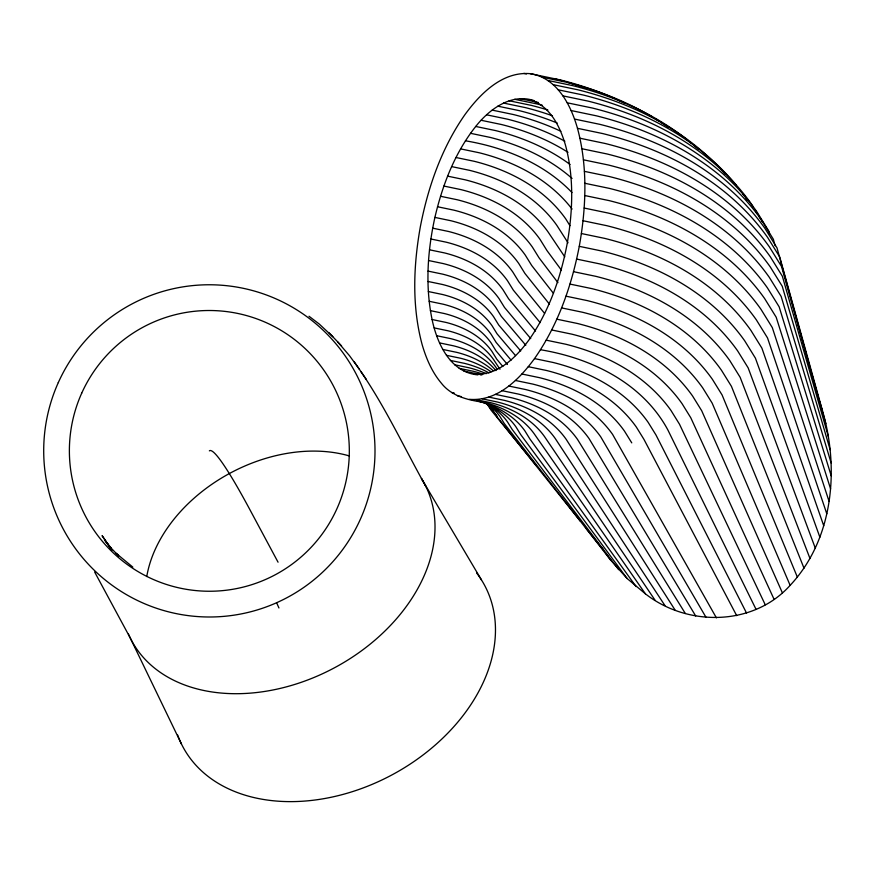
<?xml version="1.0" encoding="UTF-8"?>
<svg xmlns="http://www.w3.org/2000/svg" width="875" height="875" viewBox="0 0 875 875"><rect width="100%" height="100%" fill="white"/><g stroke="black" fill="none" stroke-linecap="round" stroke-linejoin="round"><path stroke-width="1.31" d="M477.925 374.872C450.275 372.488 437.052 343.383 432.086 319.528C425.097 285.841 427.58 250.808 434.897 217.405C442.498 184.92 454.814 152.786 475.737 126.459C489.333 109.211 511.503 92.717 534.57 100.778M469.438 399.317C497.306 401.68 519.345 379.28 534.516 358.597C557.9 325.281 571.583 286.059 579.272 246.334C586.228 207.452 587.869 166.753 577.478 128.319C570.861 104.902 556.817 77.623 530.195 73.664C502.327 71.302 480.288 93.702 465.117 114.384C441.733 147.7 428.05 186.922 420.361 226.647C413.416 265.53 411.764 306.228 422.155 344.663C426.191 358.488 431.977 372.072 441.339 383.162C451.522 396.255 468.212 400.225 483.831 402.314A129.281 89.13 -19.8 0 1 534.516 434.241L645.367 593.797C687.367 626.872 753.441 626.325 790.136 585.353C833.23 539.383 839.53 469.295 822.489 410.834L779.723 256.998L767.583 237.387A420.372 289.844 -19.8 0 0 602.766 133.58L577.478 128.319M474.141 374.084C497.7 376.075 516.316 357.153 529.145 339.675C548.898 311.522 560.459 278.37 566.956 244.814C572.83 211.958 574.219 177.559 565.447 145.075C560.098 126.722 550.2 106.302 530.677 99.969M530.195 73.664L560.459 79.964A389.255 268.373 -19.8 0 1 625.308 103.469M523.873 73.391L526.477 73.938M542.248 77.208L566.639 82.283A396.473 273.361 -19.8 0 1 651.831 116.627M547.903 80.456L572.534 85.586A402.828 277.747 -19.8 0 1 687.706 140.197M553.262 84.678L578.102 89.841A408.275 281.498 -19.8 0 1 725.025 173.961M558.294 89.83L583.297 95.036A412.781 284.605 -19.8 0 1 736.203 185.238M562.953 95.878L588.087 101.117A416.314 287.033 -19.8 0 1 751.319 203.919L753.441 207.342M567.23 102.802L592.462 108.052A418.852 288.783 -19.8 0 1 756.678 211.488L768.786 231.033L769.508 233.658M520.144 98.667L538.3 102.441M571.102 110.545L596.378 115.817A420.372 289.844 -19.8 0 1 761.206 219.614L773.347 239.225L775.141 245.777M514.675 99.291L537.173 103.972A346.15 238.656 -19.8 0 1 542.478 105.35M509.108 100.756L531.289 105.372A337.509 232.706 -19.8 0 1 547.87 110.02M503.486 103.053L525.328 107.603A328.377 226.406 -19.8 0 1 552.453 115.784M574.514 119.066L599.823 124.338A420.886 290.194 -19.8 0 1 764.848 228.266L777 247.898L810.119 368.167M497.842 106.181L519.323 110.655A318.784 219.8 -19.8 0 1 557.211 123.036M492.209 110.119L513.319 114.516A308.809 212.909 -19.8 0 1 560.875 131.294M486.62 114.822L507.347 119.142A298.495 205.8 -19.8 0 1 564.856 141.214M579.961 138.228L605.194 143.489A418.852 288.783 -19.8 0 1 769.409 246.914L781.517 266.459L825.836 423.675M481.119 120.28L501.452 124.513A287.919 198.505 -19.8 0 1 568.006 152.338M475.737 126.459L495.655 130.605A277.134 191.078 -19.8 0 1 570.062 164.467M581.952 148.75L607.086 153.978A416.314 287.033 -19.8 0 1 770.317 256.78L782.359 276.238L828.395 436.691M470.498 133.306L490.011 137.375A266.219 183.553 -19.8 0 1 572.064 178.434M583.439 159.808L608.442 165.014A412.781 284.605 -19.8 0 1 770.273 266.941L782.239 286.256L830.156 449.794M584.402 171.347L609.241 176.509A408.275 281.498 -19.8 0 1 769.311 277.331L781.167 296.472L831.108 462.897M460.589 148.881L479.281 152.775A244.256 168.405 -19.8 0 1 572.075 209.059M584.85 183.28L609.481 188.409A402.828 277.747 -19.8 0 1 767.419 287.875L779.144 306.808L831.25 475.934M455.984 157.5L474.272 161.306A233.341 160.88 -19.8 0 1 565.753 218.925L569.931 225.662M451.653 166.611L469.536 170.33A222.556 153.453 -19.8 0 1 556.795 225.291L568.028 242.802M584.773 195.541L609.164 200.616A396.473 273.361 -19.8 0 1 764.608 298.517L776.18 317.209L830.572 488.819M447.606 176.148L465.095 179.791A211.98 146.158 -19.8 0 1 548.209 232.138L564.78 256.856M584.172 208.053L608.289 213.073A389.255 268.373 -19.8 0 1 760.9 309.192L772.297 327.6L829.095 501.463M443.898 186.058L460.994 189.623A201.666 139.048 -19.8 0 1 540.061 239.422L546.952 250.545L561.411 270.123M583.045 220.741L606.867 225.706A381.194 262.828 -19.8 0 1 756.328 319.834L767.528 337.925L826.798 513.789M440.53 196.273L457.253 199.762A191.691 132.169 -19.8 0 1 532.405 247.1L539.055 257.83L557.933 282.636M581.405 233.538L604.898 238.427A372.367 256.736 -19.8 0 1 750.892 330.378L761.884 348.119L823.725 525.733M437.522 206.752L453.884 210.153A182.098 125.552 -19.8 0 1 525.284 255.117L531.705 265.486L553.47 293.366M579.272 246.334L602.405 251.158A362.819 250.152 -19.8 0 1 744.658 340.747L755.409 358.127L819.886 537.217M434.897 217.405L450.92 220.741A172.955 119.252 -19.8 0 1 518.733 263.452L524.934 273.459L549.413 304.106M432.677 228.167L448.383 231.438A164.325 113.302 -19.8 0 1 512.805 272.016L518.798 281.695L544.589 313.392M576.647 259.087L599.397 263.823A352.603 243.108 -19.8 0 1 737.636 350.886L748.158 367.872L815.303 548.166M430.872 238.995L446.272 242.2A156.253 107.734 -19.8 0 1 507.533 280.788L513.33 290.15L540.148 322.612M573.541 271.688L595.886 276.347A341.786 235.659 -19.8 0 1 729.892 360.741L740.141 377.3L809.998 558.523M429.483 249.802L444.609 252.941A148.794 102.594 -19.8 0 1 502.95 289.691L508.572 298.758L535.522 331.023M569.986 284.08L591.905 288.641A330.444 227.828 -19.8 0 1 721.459 370.245L731.445 386.356L804.005 568.203M428.542 260.52L443.406 263.616A141.991 97.902 -19.8 0 1 499.078 298.681L504.536 307.486L530.731 338.592M565.994 296.177L587.475 300.65A318.631 219.691 -19.8 0 1 712.403 379.323L722.094 394.986L797.377 577.172M428.028 271.097L442.673 274.148A135.887 93.691 -19.8 0 1 495.95 307.705L501.255 316.269L525.788 345.253M561.597 307.902L582.619 312.277A306.425 211.269 -19.8 0 1 702.756 387.942L712.163 403.134L790.136 585.353M427.962 281.455L442.4 284.462A130.517 89.983 -19.8 0 1 493.577 316.695L498.75 325.062L520.702 350.941M428.334 291.539L442.608 294.514A125.913 86.811 -19.8 0 1 491.969 325.609L497.044 333.791L515.495 355.578M556.817 319.189L577.369 323.466A293.902 202.639 -19.8 0 1 692.606 396.047L701.706 410.747L782.327 592.714M429.155 301.284L443.275 304.227A122.106 84.186 -19.8 0 1 491.159 334.381L496.136 342.42L511.066 360.117M551.688 329.963L571.769 334.152A281.148 193.845 -19.8 0 1 681.997 403.572L690.791 417.78L774.014 599.189M430.412 310.636L444.423 313.556A119.12 82.13 -19.8 0 1 491.127 342.967L496.037 350.897L507.434 364.492M546.241 340.167L565.83 344.247A268.231 184.942 -19.8 0 1 670.994 410.484L679.481 424.189L765.242 604.756M432.086 319.528L446.02 322.427A116.977 80.653 -19.8 0 1 491.881 351.312L496.738 359.155L502.808 366.45M434.186 327.906L448.077 330.794A115.686 79.767 -19.8 0 1 493.434 359.363L499.975 369.25M436.691 335.716L450.559 338.603A115.259 79.472 -19.8 0 1 495.742 367.062L497.12 369.283M534.516 358.597L553.142 362.469A242.244 167.016 -19.8 0 1 648.112 422.286L655.977 434.984L746.517 613.014M439.578 342.912L453.469 345.811A115.686 79.767 -19.8 0 1 495.917 370.606M528.314 366.702L546.448 370.475A229.327 158.113 -19.8 0 1 636.366 427.109L643.913 439.305L736.695 615.65M442.848 349.464L456.783 352.363A116.977 80.653 -19.8 0 1 492.833 370.409M446.458 355.316L460.469 358.225A119.12 82.13 -19.8 0 1 491.094 371.798M521.938 374.008L539.602 377.694A216.562 149.319 -19.8 0 1 624.509 431.167L631.761 442.87M450.406 360.423L464.527 363.366A122.106 84.186 -19.8 0 1 488.972 372.903M454.65 364.777L468.923 367.752A125.913 86.811 -19.8 0 1 486.303 373.669M459.178 368.342L473.616 371.35A130.517 89.983 -19.8 0 1 482.902 374.084M515.43 380.472L532.623 384.048A204.05 140.689 -19.8 0 1 612.62 434.438L716.406 617.87M463.958 371.087L478.592 374.139A135.887 93.691 -19.8 0 1 481.064 374.784M479.489 374.314L482.059 374.85M508.823 386.039L525.558 389.528A191.844 132.278 -19.8 0 1 600.775 436.898L706.07 617.433M502.152 390.698L518.448 394.089A180.031 124.13 -19.8 0 1 589.028 438.539L695.691 615.978M495.48 394.395L511.339 397.698A168.689 116.309 -19.8 0 1 577.478 439.348L685.333 613.495M488.83 397.119L504.284 400.345A157.872 108.85 -19.8 0 1 566.18 439.327L675.052 610.017M451.73 392.525L454.202 393.039M482.245 398.858L497.317 401.997A147.656 101.806 -19.8 0 1 555.209 438.462L664.934 605.555M457.384 395.773L461.147 396.561M475.759 399.591L490.481 402.653A138.108 95.222 -19.8 0 1 544.633 436.756L655.014 600.141M309.006 316.247L319.244 324.034L332.861 336.766M132.825 567.109L116.058 553.273L118.606 555.898L108.555 545.398L111.234 548.155L104.508 539.853L112.011 550.156L102.091 535.642L108.434 545.125M486.019 402.741A102.2 70.459 -19.8 0 1 499.822 416.325L504.317 423.598L610.673 560.109L627.134 578.528L645.367 593.797M337.717 341.939L349.541 355.753L359.461 369.381M328.836 332.62L341.589 345.92M486.423 403.408L493.402 411.764M495.141 413.842L496.891 415.931M535.905 465.008L490.984 410.036L487.397 404.239M580.344 521.194L497.252 417.123L492.855 410.036A97.694 67.353 -19.8 0 0 486.5 402.664M585.43 527.559L603.236 549.861L601.869 547.684M618.658 569.68L512.148 429.406L507.511 421.936A107.647 74.222 -19.8 0 0 483.58 402.019M627.134 578.528L520.68 434.525L515.9 426.803A114.002 78.597 -19.8 0 0 479.314 401.034M605.467 552.934L610.673 560.109M636.059 586.578L529.867 438.922L524.913 430.916A121.22 83.584 -19.8 0 0 477.389 400.98M361.036 371.788C385.886 408.166 404.512 448.328 425.983 486.675M354.102 361.594L366.166 379.236M109.823 547.312L111.213 549.511M754.862 209.639L757.695 214.211M759.106 216.497L762.65 222.217M745.839 198.1L747.239 200.364M481.469 579.939L421.411 478.461A166.119 119.7 -28.2 0 1 333.823 668.128A166.119 119.7 -28.2 0 1 128.45 634.069M94.642 572.02L130.123 637.733L181.442 743.98M278.053 562.198L250.184 510.213A255.238 18.802 66.2 0 0 209.355 450.877M756.055 609.372L667.855 429.942A255.238 175.984 -19.8 0 0 540.498 349.727M276.675 602.875L278.939 607.972M818.388 398.234L822.489 410.834M810.83 370.781L816.233 390.381M816.955 392.995L818.037 396.922M146.759 576.538A140.383 101.15 -28.2 0 1 349.409 455.952M476.602 572.972A171.106 123.287 -28.2 0 1 393.039 774.32A171.106 123.287 -28.2 0 1 177.68 735.044M465.434 140.798A255.238 175.984 -19.8 0 1 571.998 192.555M689.741 141.838A402.828 277.747 -19.8 0 1 691.764 143.489M693.755 145.162A402.828 277.747 -19.8 0 1 698.72 149.516M655.266 118.716A396.473 273.361 -19.8 0 1 658.667 120.838M660.898 122.281A396.473 273.361 -19.8 0 1 668.544 127.455M742.788 193.714A412.781 284.605 -19.8 0 1 745.128 196.963M554.017 78.619A381.194 262.828 -19.8 0 1 564.528 81.419M567.12 82.173A381.194 262.828 -19.8 0 1 579.884 86.177M581.131 86.603A381.194 262.828 -19.8 0 1 584.883 87.905M81.703 393.181A140.383 139.967 82.5 0 0 223.431 590.548A140.383 139.967 82.5 0 0 322.919 368.911A140.383 139.967 82.5 0 0 81.703 393.181M58.297 382.594A166.119 165.637 82.5 0 0 226.012 616.164A166.119 165.637 82.5 0 0 343.744 353.872A166.119 165.637 82.5 0 0 58.297 382.594"/></g></svg>
